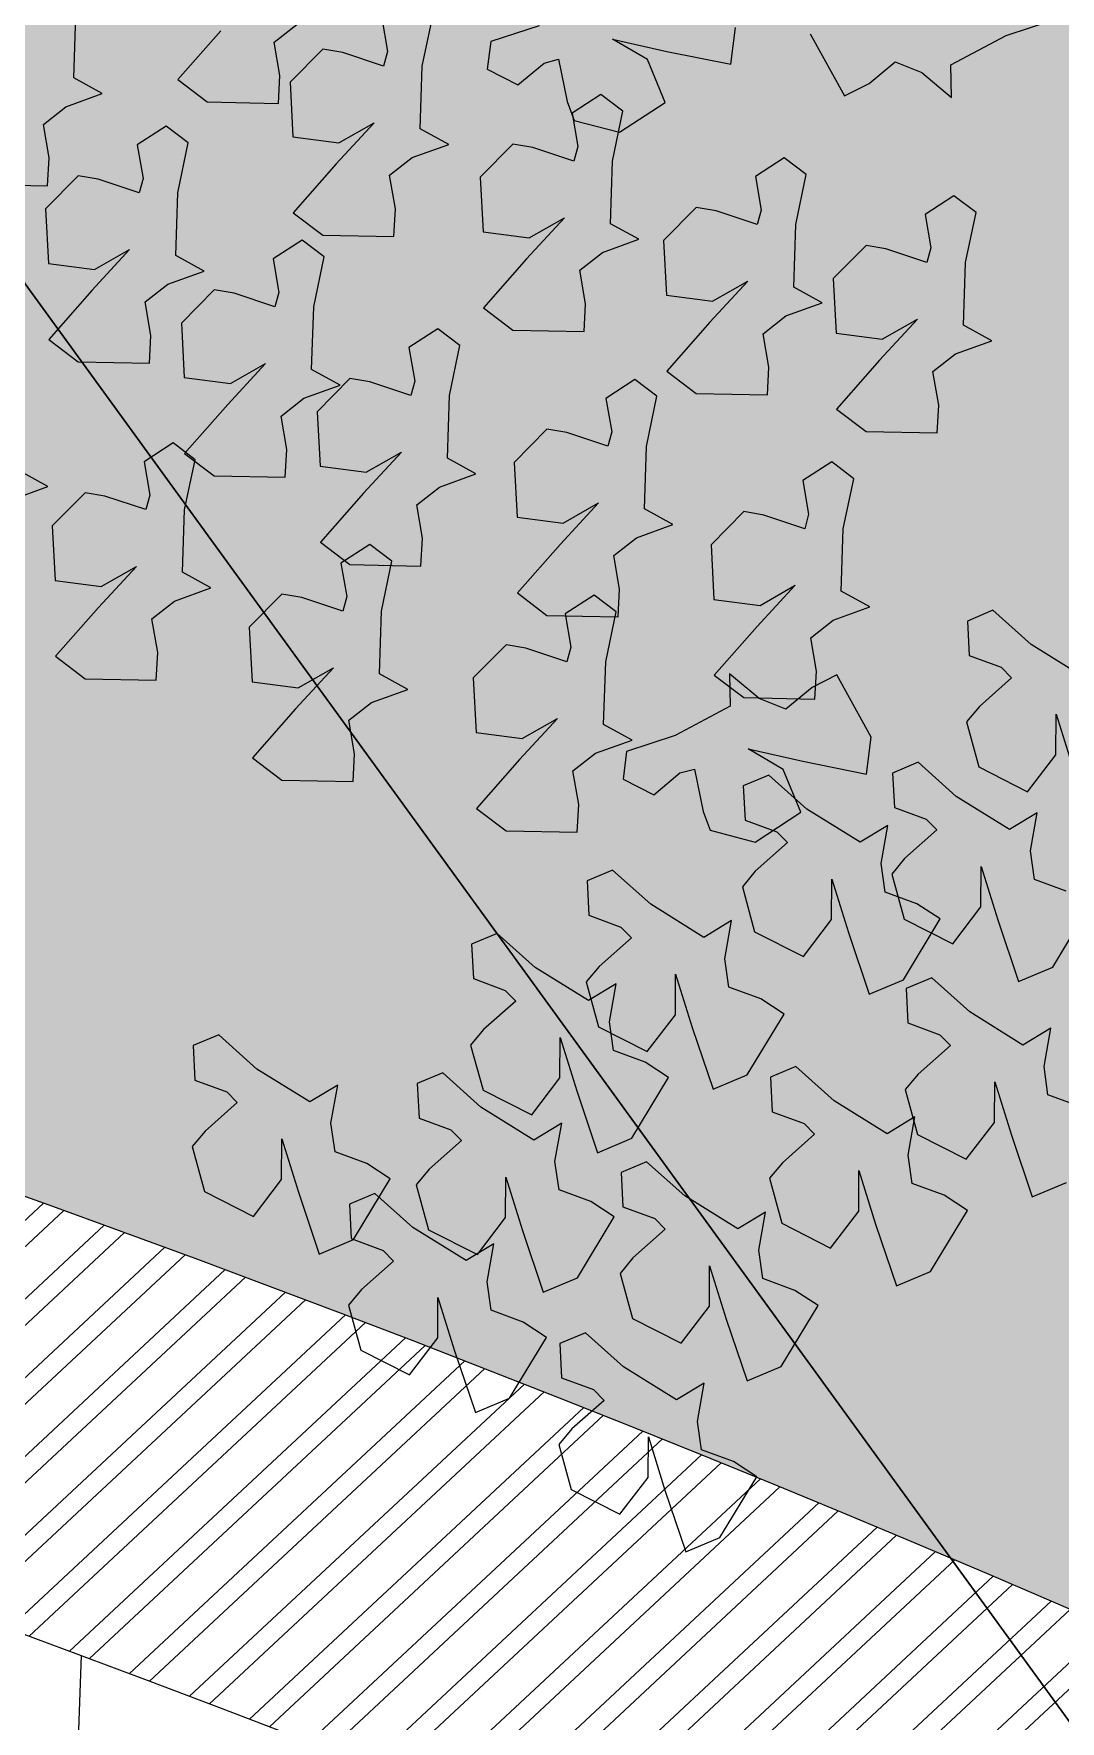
# Model space of a CAD drawing. Header units: millimetres. Extents: x -1042495 to -977915, y 3191218 to 3280168.
# Drawn here: x -1019653 to -1018906, y 3221199 to 3222428 of the extents above; entities that cross this region are included whole.
import ezdxf

# ---------------------------------------------------------------- set-up
doc = ezdxf.new("R2010")
doc.units = ezdxf.units.MM
for name, color, linetype in [('000 Привязки', 1, 'Continuous'), ('A绿-TXT', 252, 'Continuous'), ('подпорная стенка', 251, 'Continuous')]:
    doc.layers.add(name, color=color, linetype=linetype)
doc.layers.add('_Кабель 0.4', color=1, linetype='g5_119_3', lineweight=30)
doc.layers.add('мощение', color=251, linetype='Continuous', lineweight=0)
doc.layers.add('кустарники лиственные', color=7, linetype='Continuous', lineweight=20, true_color=0x455c00)
doc.linetypes.add('g5_119_3', pattern='A,4,-1,[31,GUGK_2005.shx,S=0.1,R=0,X=0,Y=0],4,[31,GUGK_2005.shx,S=0.1,R=180,X=0,Y=0],-1', length=10)

# ---------------------------------------------------------------- blocks, each defined once
blk = doc.blocks.new('A$C6E9D230D')
at = {"layer": 'A绿-TXT', "color": 254, "true_color": 0xfeeab9}
for p, q in [((1266.4, 2162.1), (1265.1, 2100.8)), ((994.5, 2131.8), (1005.9, 2100.5)), ((1005.9, 2100.5), (1019.4, 2124.9)), ((971.9, 2096.7), (924.9, 2094.2)), ((1000.5, 2068.4), (971.9, 2096.7)), ((1132.7, 2099.8), (1113.4, 2074.3)), ((1174.9, 2062.7), (1132.7, 2099.8)), ((1198.1, 2100.1), (1193, 2060.4)), ((1245.1, 2102.6), (1198.1, 2100.1)), ((1273.7, 2074.3), (1245.1, 2102.6)), ((1265.1, 2100.8), (1289.1, 2099.4)), ((1289.1, 2099.4), (1317.9, 2104.4)), ((1317.9, 2104.4), (1333.2, 2084.9)), ((859.5, 2093.9), (840.2, 2068.4)), ((901.6, 2056.8), (859.5, 2093.9)), ((924.9, 2094.2), (919.8, 2054.5)), ((1333.2, 2084.9), (1344.6, 2053.6)), ((840.2, 2068.4), (838.9, 2007.1)), ((997.6, 2051.3), (1000.5, 2068.4)), ((1113.4, 2074.3), (1112.1, 2013)), ((1270.9, 2057.2), (1273.7, 2074.3)), ((1344.6, 2053.6), (1358.1, 2078)), ((1358.1, 2078), (1412, 2076.3)), ((937, 2024.1), (901.6, 2056.8)), ((919.8, 2054.5), (937, 2024.1)), ((985.9, 2016), (997.6, 2051.3)), ((1210.2, 2030), (1174.9, 2062.7)), ((1193, 2060.4), (1210.2, 2030)), ((1259.1, 2021.9), (1270.9, 2057.2)), ((1300.4, 2023.5), (1271.5, 2018.5)), ((1316.6, 1998.5), (1300.4, 2023.5)), ((862.9, 2005.8), (891.7, 2010.8)), ((891.7, 2010.8), (907, 1991.3)), ((998.3, 2012.6), (985.9, 2016)), ((1027.2, 2017.6), (998.3, 2012.6)), ((1043.4, 1992.6), (1027.2, 2017.6)), ((1112.1, 2013), (1136.1, 2011.7)), ((1136.1, 2011.7), (1165, 2016.7)), ((1165, 2016.7), (1180.2, 1997.2)), ((1271.5, 2018.5), (1259.1, 2021.9)), ((838.9, 2007.1), (862.9, 2005.8)), ((1180.2, 1997.2), (1191.6, 1965.8)), ((1302.2, 1979.5), (1316.6, 1998.5)), ((907, 1991.3), (918.4, 1959.9)), ((918.4, 1959.9), (931.9, 1984.4)), ((931.9, 1984.4), (985.8, 1982.6)), ((985.8, 1982.6), (1028.9, 1973.6)), ((1034.4, 1982.7), (1015.1, 1957.2)), ((1028.9, 1973.6), (1043.4, 1992.6)), ((1076.5, 1945.5), (1034.4, 1982.7)), ((1099.8, 1982.9), (1094.7, 1943.2)), ((1146.8, 1985.4), (1099.8, 1982.9)), ((1175.4, 1957.2), (1146.8, 1985.4)), ((1191.6, 1965.8), (1205.1, 1990.3)), ((1205.1, 1990.3), (1259, 1988.6)), ((1259, 1988.6), (1302.2, 1979.5)), ((1356.7, 1988.6), (1337.4, 1963.1)), ((1398.8, 1951.5), (1356.7, 1988.6)), ((398, 1965.4), (376.7, 1923.4)), ((436.8, 1976.1), (398, 1965.4)), ((450.2, 1965), (436.8, 1976.1)), ((474.9, 1937.2), (450.2, 1965)), ((494.2, 1973.7), (484.1, 1946.2)), ((523.9, 1975.3), (494.2, 1973.7)), ((533.2, 1953.2), (523.9, 1975.3)), ((503.7, 1920.4), (533.2, 1953.2)), ((1015.1, 1957.2), (1013.8, 1895.9)), ((1172.5, 1940), (1175.4, 1957.2)), ((1337.4, 1963.1), (1336.1, 1901.8)), ((484.1, 1946.2), (474.9, 1937.2)), ((1111.9, 1912.9), (1076.5, 1945.5)), ((1094.7, 1943.2), (1111.9, 1912.9)), ((1160.8, 1904.8), (1172.5, 1940)), ((376.7, 1923.4), (408.5, 1899.1)), ((475.3, 1874.6), (503.7, 1920.4)), ((772.1, 1924.2), (752.8, 1898.7)), ((814.2, 1887.1), (772.1, 1924.2)), ((837.5, 1924.5), (832.4, 1884.8)), ((884.5, 1927), (837.5, 1924.5)), ((913.1, 1898.7), (884.5, 1927)), ((1202.1, 1906.3), (1173.2, 1901.3)), ((1218.3, 1881.4), (1202.1, 1906.3)), ((443.5, 1898.9), (397.5, 1884.6)), ((408.5, 1899.1), (443.5, 1898.9)), ((752.8, 1898.7), (751.5, 1837.4)), ((910.2, 1881.6), (913.1, 1898.7)), ((1013.8, 1895.9), (1037.8, 1894.5)), ((1037.8, 1894.5), (1066.6, 1899.5)), ((1066.6, 1899.5), (1081.9, 1880)), ((1173.2, 1901.3), (1160.8, 1904.8)), ((1354.4, 1891.8), (1307.3, 1889.3)), ((1336.1, 1901.8), (1360.1, 1900.5)), ((1383, 1863.5), (1354.4, 1891.8)), ((1360.1, 1900.5), (1388.9, 1905.5)), ((1388.9, 1905.5), (1404.2, 1885.9)), ((397.5, 1884.6), (344.2, 1866.7)), ((849.6, 1854.4), (814.2, 1887.1)), ((832.4, 1884.8), (849.6, 1854.4)), ((898.5, 1846.3), (910.2, 1881.6)), ((1081.9, 1880), (1093.3, 1848.7)), ((1203.8, 1862.3), (1218.3, 1881.4)), ((1241.9, 1889), (1222.6, 1863.5)), ((1284.1, 1851.9), (1241.9, 1889)), ((1307.3, 1889.3), (1302.2, 1849.6)), ((344.2, 1866.7), (356.7, 1837.2)), ((489.7, 1850.7), (475.3, 1874.6)), ((957.9, 1865.6), (938.6, 1840.2)), ((1000.1, 1828.5), (957.9, 1865.6)), ((1023.3, 1865.9), (1018.2, 1826.2)), ((1070.3, 1868.4), (1023.3, 1865.9)), ((1098.9, 1840.2), (1070.3, 1868.4)), ((1093.3, 1848.7), (1106.8, 1873.2)), ((1106.8, 1873.2), (1160.7, 1871.4)), ((1160.7, 1871.4), (1203.8, 1862.3)), ((1222.6, 1863.5), (1221.4, 1802.2)), ((1380.1, 1846.4), (1383, 1863.5)), ((422.2, 1825.5), (432.3, 1853)), ((432.3, 1853), (456.9, 1856.5)), ((456.9, 1856.5), (489.7, 1850.7)), ((939.8, 1847.9), (910.9, 1842.9)), ((955.9, 1822.9), (939.8, 1847.9)), ((1319.5, 1819.2), (1284.1, 1851.9)), ((1302.2, 1849.6), (1319.5, 1819.2)), ((300.1, 1841.4), (261.4, 1830.8)), ((313.6, 1830.3), (300.1, 1841.4)), ((357.5, 1839.1), (347.4, 1811.6)), ((356.7, 1837.2), (409.1, 1805.4)), ((387.2, 1840.6), (357.5, 1839.1)), ((396.5, 1818.6), (387.2, 1840.6)), ((751.5, 1837.4), (775.5, 1836.1)), ((775.5, 1836.1), (804.3, 1841.1)), ((804.3, 1841.1), (819.6, 1821.6)), ((910.9, 1842.9), (898.5, 1846.3)), ((938.6, 1840.2), (937.3, 1778.9)), ((1096, 1823), (1098.9, 1840.2)), ((1368.3, 1811.1), (1380.1, 1846.4)), ((261.4, 1830.8), (240, 1788.8)), ((338.2, 1802.5), (313.6, 1830.3)), ((367.1, 1785.8), (396.5, 1818.6)), ((409.1, 1805.4), (422.2, 1825.5)), ((819.6, 1821.6), (831, 1790.2)), ((941.5, 1803.9), (955.9, 1822.9)), ((1035.4, 1795.8), (1000.1, 1828.5)), ((1018.2, 1826.2), (1035.4, 1795.8)), ((1084.3, 1787.7), (1096, 1823)), ((347.4, 1811.6), (338.2, 1802.5)), ((831, 1790.2), (844.5, 1814.7)), ((844.5, 1814.7), (898.4, 1813)), ((898.4, 1813), (941.5, 1803.9)), ((1245.3, 1800.9), (1274.2, 1805.9)), ((1274.2, 1805.9), (1289.4, 1786.4)), ((1380.8, 1807.7), (1368.3, 1811.1)), ((1409.6, 1812.7), (1380.8, 1807.7)), ((1125.6, 1789.3), (1096.7, 1784.3)), ((1141.8, 1764.3), (1125.6, 1789.3)), ((1221.4, 1802.2), (1245.3, 1800.9)), ((240, 1788.8), (271.9, 1764.5)), ((338.6, 1740), (367.1, 1785.8)), ((404, 1783), (365.2, 1772.3)), ((417.4, 1771.9), (404, 1783)), ((461.4, 1780.6), (451.3, 1753.1)), ((491.1, 1782.2), (461.4, 1780.6)), ((500.3, 1760.2), (491.1, 1782.2)), ((937.3, 1778.9), (961.3, 1777.5)), ((961.3, 1777.5), (990.1, 1782.5)), ((990.1, 1782.5), (1005.4, 1763)), ((1096.7, 1784.3), (1084.3, 1787.7)), ((1289.4, 1786.4), (1300.8, 1755)), ((1300.8, 1755), (1314.3, 1779.5)), ((1314.3, 1779.5), (1368.2, 1777.8)), ((1368.2, 1777.8), (1411.4, 1768.7)), ((306.8, 1764.3), (260.8, 1750)), ((271.9, 1764.5), (306.8, 1764.3)), ((365.2, 1772.3), (343.9, 1730.3)), ((442, 1744.1), (417.4, 1771.9)), ((1005.4, 1763), (1016.8, 1731.6)), ((1127.3, 1745.3), (1141.8, 1764.3)), ((260.8, 1750), (207.6, 1732)), ((451.3, 1753.1), (442, 1744.1)), ((470.9, 1727.3), (500.3, 1760.2)), ((1016.8, 1731.6), (1030.3, 1756.1)), ((1030.3, 1756.1), (1084.2, 1754.4)), ((1084.2, 1754.4), (1127.3, 1745.3)), ((207.6, 1732), (220, 1702.6)), ((353.1, 1716), (338.6, 1740)), ((524.2, 1736.1), (485.4, 1725.4)), ((537.7, 1725), (524.2, 1736.1)), ((581.6, 1733.7), (571.5, 1706.3)), ((611.3, 1735.3), (581.6, 1733.7)), ((620.6, 1713.3), (611.3, 1735.3)), ((793.8, 1731.3), (788.7, 1691.6)), ((840.8, 1733.8), (793.8, 1731.3)), ((869.5, 1705.5), (840.8, 1733.8)), ((285.6, 1690.9), (295.7, 1718.4)), ((295.7, 1718.4), (320.2, 1721.8)), ((320.2, 1721.8), (353.1, 1716)), ((343.9, 1730.3), (375.7, 1706.1)), ((442.4, 1681.5), (470.9, 1727.3)), ((485.4, 1725.4), (464.1, 1683.5)), ((562.3, 1697.2), (537.7, 1725)), ((728.4, 1731), (709.1, 1705.5)), ((770.6, 1693.9), (728.4, 1731)), ((1160, 1725.1), (1140.7, 1699.6)), ((1202.2, 1688), (1160, 1725.1)), ((1225.5, 1725.3), (1220.3, 1685.6)), ((1272.5, 1727.9), (1225.5, 1725.3)), ((1301.1, 1699.6), (1272.5, 1727.9)), ((1365.7, 1721.8), (1352.2, 1695.3)), ((1389.4, 1718.8), (1365.7, 1721.8)), ((1403.1, 1676.9), (1389.4, 1718.8)), ((220, 1702.6), (272.4, 1670.8)), ((410.6, 1705.8), (364.6, 1691.5)), ((375.7, 1706.1), (410.6, 1705.8)), ((571.5, 1706.3), (562.3, 1697.2)), ((591.1, 1680.4), (620.6, 1713.3)), ((709.1, 1705.5), (707.9, 1644.2)), ((866.6, 1688.4), (869.5, 1705.5)), ((272.4, 1670.8), (285.6, 1690.9)), ((364.6, 1691.5), (311.4, 1673.6)), ((806, 1661.2), (770.6, 1693.9)), ((788.7, 1691.6), (806, 1661.2)), ((854.8, 1653.1), (866.6, 1688.4)), ((914.1, 1695.8), (894.8, 1670.3)), ((956.3, 1658.7), (914.1, 1695.8)), ((979.5, 1696.1), (974.4, 1656.4)), ((1026.6, 1698.6), (979.5, 1696.1)), ((1055.2, 1670.3), (1026.6, 1698.6)), ((1140.7, 1699.6), (1139.5, 1638.3)), ((1237.6, 1655.3), (1202.2, 1688)), ((1298.2, 1682.4), (1301.1, 1699.6)), ((1352.2, 1695.3), (1370.9, 1672.8)), ((311.4, 1673.6), (323.8, 1644.1)), ((456.9, 1657.6), (442.4, 1681.5)), ((464.1, 1683.5), (496, 1659.2)), ((562.7, 1634.6), (591.1, 1680.4)), ((1220.3, 1685.6), (1237.6, 1655.3)), ((1286.4, 1647.2), (1298.2, 1682.4)), ((180, 1660), (141.2, 1649.4)), ((193.4, 1649), (180, 1660)), ((267.1, 1659.2), (237.4, 1657.7)), ((276.4, 1637.2), (267.1, 1659.2)), ((389.4, 1632.5), (399.5, 1659.9)), ((399.5, 1659.9), (424, 1663.4)), ((424, 1663.4), (456.9, 1657.6)), ((530.9, 1658.9), (484.9, 1644.6)), ((496, 1659.2), (530.9, 1658.9)), ((894.8, 1670.3), (893.6, 1609)), ((991.7, 1626), (956.3, 1658.7)), ((1052.3, 1653.2), (1055.2, 1670.3)), ((1374.2, 1660.3), (1337.8, 1652.8)), ((1370.9, 1672.8), (1374.2, 1660.3)), ((141.2, 1649.4), (119.9, 1607.4)), ((218.1, 1621.1), (193.4, 1649)), ((237.4, 1657.7), (227.3, 1630.2)), ((323.8, 1644.1), (376.3, 1612.4)), ((484.9, 1644.6), (431.6, 1626.7)), ((707.9, 1644.2), (731.8, 1642.9)), ((731.8, 1642.9), (760.7, 1647.9)), ((760.7, 1647.9), (775.9, 1628.4)), ((867.3, 1649.7), (854.8, 1653.1)), ((896.1, 1654.7), (867.3, 1649.7)), ((912.3, 1629.7), (896.1, 1654.7)), ((974.4, 1656.4), (991.7, 1626)), ((1040.5, 1617.9), (1052.3, 1653.2)), ((1298.9, 1643.8), (1286.4, 1647.2)), ((1327.7, 1648.7), (1298.9, 1643.8)), ((1321.4, 1646.8), (1311.3, 1607.9)), ((1337.8, 1652.8), (1321.4, 1646.8)), ((1343.9, 1623.8), (1327.7, 1648.7)), ((227.3, 1630.2), (218.1, 1621.1)), ((246.9, 1604.4), (276.4, 1637.2)), ((376.3, 1612.4), (389.4, 1632.5)), ((578.8, 1636.5), (540, 1625.9)), ((577.1, 1610.7), (562.7, 1634.6)), ((592.2, 1625.4), (578.8, 1636.5)), ((636.2, 1634.2), (626.1, 1606.7)), ((665.9, 1635.7), (636.2, 1634.2)), ((675.1, 1613.7), (665.9, 1635.7)), ((897.9, 1610.7), (912.3, 1629.7)), ((1139.5, 1638.3), (1163.4, 1637)), ((1163.4, 1637), (1192.3, 1642)), ((1192.3, 1642), (1207.5, 1622.5)), ((431.6, 1626.7), (444.1, 1597.2)), ((540, 1625.9), (518.7, 1583.9)), ((519.7, 1613.1), (544.3, 1616.5)), ((544.3, 1616.5), (577.1, 1610.7)), ((616.9, 1597.6), (592.2, 1625.4)), ((775.9, 1628.4), (787.3, 1597)), ((787.3, 1597), (800.8, 1621.5)), ((800.8, 1621.5), (854.7, 1619.7)), ((854.7, 1619.7), (897.9, 1610.7)), ((1053, 1614.5), (1040.5, 1617.9)), ((1081.8, 1619.5), (1053, 1614.5)), ((1098, 1594.5), (1081.8, 1619.5)), ((1207.5, 1622.5), (1219, 1591.1)), ((1219, 1591.1), (1232.4, 1615.6)), ((1232.4, 1615.6), (1286.3, 1613.8)), ((1329.5, 1604.8), (1343.9, 1623.8)), ((119.9, 1607.4), (151.7, 1583.1)), ((218.5, 1558.6), (246.9, 1604.4)), ((327.5, 1607.2), (288.7, 1596.6)), ((340.9, 1596.2), (327.5, 1607.2)), ((384.9, 1604.9), (374.8, 1577.4)), ((414.6, 1606.4), (384.9, 1604.9)), ((423.8, 1584.4), (414.6, 1606.4)), ((509.6, 1585.6), (519.7, 1613.1)), ((626.1, 1606.7), (616.9, 1597.6)), ((645.7, 1580.9), (675.1, 1613.7)), ((753.7, 1604.7), (740.2, 1578.3)), ((777.5, 1601.8), (753.7, 1604.7)), ((791.2, 1559.9), (777.5, 1601.8)), ((893.6, 1609), (917.5, 1607.7)), ((917.5, 1607.7), (946.4, 1612.7)), ((946.4, 1612.7), (961.6, 1593.2)), ((1286.3, 1613.8), (1329.5, 1604.8)), ((1311.3, 1607.9), (1337, 1568.4)), ((1373.9, 1583.8), (1391.6, 1613.9)), ((1391.6, 1613.9), (1381, 1566.9)), ((288.7, 1596.6), (267.4, 1554.6)), ((365.6, 1568.3), (340.9, 1596.2)), ((444.1, 1597.2), (496.5, 1565.5)), ((961.6, 1593.2), (973.1, 1561.8)), ((973.1, 1561.8), (986.5, 1586.3)), ((986.5, 1586.3), (1040.4, 1584.6)), ((1083.6, 1575.5), (1098, 1594.5)), ((186.6, 1582.9), (140.6, 1568.6)), ((151.7, 1583.1), (186.6, 1582.9)), ((374.8, 1577.4), (365.6, 1568.3)), ((394.4, 1551.6), (423.8, 1584.4)), ((496.5, 1565.5), (509.6, 1585.6)), ((518.7, 1583.9), (550.5, 1559.6)), ((617.2, 1535.1), (645.7, 1580.9)), ((740.2, 1578.3), (759, 1555.8)), ((1040.4, 1584.6), (1083.6, 1575.5)), ((1337, 1568.4), (1373.9, 1583.8)), ((140.6, 1568.6), (87.4, 1550.6)), ((232.9, 1534.7), (218.5, 1558.6)), ((585.4, 1559.4), (539.4, 1545.1)), ((550.5, 1559.6), (585.4, 1559.4)), ((816.6, 1512.3), (791.2, 1559.9)), ((1105.4, 1567.1), (1086.1, 1541.6)), ((1147.5, 1530), (1105.4, 1567.1)), ((1170.8, 1567.3), (1165.7, 1527.6)), ((1217.8, 1569.9), (1170.8, 1567.3)), ((1246.4, 1541.6), (1217.8, 1569.9)), ((1381, 1566.9), (1369.9, 1511.9)), ((87.4, 1550.6), (99.8, 1521.2)), ((267.4, 1554.6), (299.2, 1530.3)), ((365.9, 1505.8), (394.4, 1551.6)), ((539.4, 1545.1), (486.2, 1527.1)), ((762.2, 1543.3), (725.8, 1535.8)), ((759, 1555.8), (762.2, 1543.3)), ((165.4, 1509.5), (175.5, 1537)), ((175.5, 1537), (200, 1540.5)), ((200, 1540.5), (232.9, 1534.7)), ((334.1, 1530.1), (288.1, 1515.8)), ((299.2, 1530.3), (334.1, 1530.1)), ((631.7, 1511.2), (617.2, 1535.1)), ((709.5, 1529.7), (699.3, 1490.8)), ((725.8, 1535.8), (709.5, 1529.7)), ((955.6, 1528.9), (908.6, 1526.4)), ((984.2, 1500.6), (955.6, 1528.9)), ((1086.1, 1541.6), (1084.8, 1480.3)), ((1182.9, 1497.3), (1147.5, 1530)), ((1165.7, 1527.6), (1182.9, 1497.3)), ((1243.5, 1524.4), (1246.4, 1541.6)), ((99.8, 1521.2), (152.3, 1489.4)), ((288.1, 1515.8), (234.9, 1497.9)), ((486.2, 1527.1), (498.6, 1497.7)), ((564.2, 1486), (574.3, 1513.5)), ((574.3, 1513.5), (598.8, 1516.9)), ((598.8, 1516.9), (631.7, 1511.2)), ((843.2, 1526.1), (823.9, 1500.6)), ((885.3, 1489), (843.2, 1526.1)), ((908.6, 1526.4), (903.4, 1486.7)), ((1231.8, 1489.2), (1243.5, 1524.4)), ((152.3, 1489.4), (165.4, 1509.5)), ((380.4, 1481.9), (365.9, 1505.8)), ((660.8, 1501.9), (622, 1491.3)), ((674.2, 1490.8), (660.8, 1501.9)), ((718.2, 1499.6), (708.1, 1472.1)), ((747.9, 1501.1), (718.2, 1499.6)), ((757.1, 1479.1), (747.9, 1501.1)), ((844.5, 1512.9), (816.6, 1512.3)), ((823.9, 1500.6), (822.6, 1439.3)), ((823.1, 1487.3), (844.5, 1512.9)), ((981.3, 1483.5), (984.2, 1500.6)), ((1369.9, 1511.9), (1401.6, 1507.9)), ((234.9, 1497.9), (247.3, 1468.4)), ((312.9, 1456.7), (323, 1484.2)), ((323, 1484.2), (347.5, 1487.7)), ((347.5, 1487.7), (380.4, 1481.9)), ((498.6, 1497.7), (551.1, 1465.9)), ((551.1, 1465.9), (564.2, 1486)), ((622, 1491.3), (600.7, 1449.3)), ((698.9, 1463), (674.2, 1490.8)), ((699.3, 1490.8), (725, 1451.4)), ((762, 1466.8), (779.7, 1496.9)), ((779.7, 1496.9), (769, 1449.9)), ((813.8, 1464.3), (823.1, 1487.3)), ((920.7, 1456.3), (885.3, 1489)), ((903.4, 1486.7), (920.7, 1456.3)), ((1108.8, 1479), (1137.6, 1484)), ((1137.6, 1484), (1152.9, 1464.5)), ((1244.2, 1485.7), (1231.8, 1489.2)), ((1273.1, 1490.7), (1244.2, 1485.7)), ((1289.3, 1465.8), (1273.1, 1490.7)), ((409.5, 1478.5), (370.7, 1467.9)), ((422.9, 1467.4), (409.5, 1478.5)), ((466.9, 1476.2), (456.8, 1448.7)), ((496.6, 1477.7), (466.9, 1476.2)), ((505.8, 1455.7), (496.6, 1477.7)), ((708.1, 1472.1), (698.9, 1463)), ((727.7, 1446.2), (757.1, 1479.1)), ((969.5, 1448.2), (981.3, 1483.5)), ((1084.8, 1480.3), (1108.8, 1479)), ((247.3, 1468.4), (299.8, 1436.6)), ((299.8, 1436.6), (312.9, 1456.7)), ((370.7, 1467.9), (349.4, 1425.9)), ((447.6, 1439.6), (422.9, 1467.4)), ((476.4, 1422.9), (505.8, 1455.7)), ((725, 1451.4), (762, 1466.8)), ((832.6, 1441.8), (813.8, 1464.3)), ((1152.9, 1464.5), (1164.3, 1433.1)), ((1164.3, 1433.1), (1177.8, 1457.6)), ((1177.8, 1457.6), (1231.7, 1455.8)), ((1231.7, 1455.8), (1274.8, 1446.8)), ((1274.8, 1446.8), (1289.3, 1465.8)), ((456.8, 1448.7), (447.6, 1439.6)), ((600.7, 1449.3), (632.5, 1425)), ((699.2, 1400.5), (727.7, 1446.2)), ((769, 1449.9), (758, 1394.9)), ((843.4, 1420.4), (832.6, 1441.8)), ((846.6, 1438), (875.4, 1443)), ((875.4, 1443), (890.7, 1423.5)), ((982, 1444.8), (969.5, 1448.2)), ((1010.9, 1449.8), (982, 1444.8)), ((1027, 1424.8), (1010.9, 1449.8)), ((1396.2, 1443.6), (1342.5, 1414)), ((349.4, 1425.9), (381.2, 1401.6)), ((822.6, 1439.3), (846.6, 1438)), ((447.9, 1377.1), (476.4, 1422.9)), ((667.4, 1424.7), (621.4, 1410.5)), ((632.5, 1425), (667.4, 1424.7)), ((789.7, 1390.9), (843.4, 1420.4)), ((890.7, 1423.5), (902.1, 1392.1)), ((902.1, 1392.1), (915.6, 1416.6)), ((915.6, 1416.6), (969.5, 1414.9)), ((969.5, 1414.9), (1012.6, 1405.8)), ((1012.6, 1405.8), (1027, 1424.8)), ((1072.6, 1420.8), (1053.3, 1395.3)), ((1114.8, 1383.7), (1072.6, 1420.8)), ((1138, 1421), (1132.9, 1381.3)), ((1185.1, 1423.6), (1138, 1421)), ((1213.7, 1395.3), (1185.1, 1423.6)), ((1342.5, 1414), (1353.3, 1392.6)), ((416.1, 1401.4), (370.1, 1387.1)), ((381.2, 1401.6), (416.1, 1401.4)), ((621.4, 1410.5), (568.2, 1392.5)), ((713.7, 1376.5), (699.2, 1400.5)), ((370.1, 1387.1), (316.9, 1369.1)), ((568.2, 1392.5), (580.6, 1363)), ((656.3, 1378.9), (680.8, 1382.3)), ((680.8, 1382.3), (713.7, 1376.5)), ((758, 1394.9), (789.7, 1390.9)), ((1053.3, 1395.3), (1052.1, 1334)), ((1150.2, 1351), (1114.8, 1383.7)), ((1210.8, 1378.1), (1213.7, 1395.3)), ((1353.3, 1392.6), (1372, 1370.1)), ((316.9, 1369.1), (329.3, 1339.7)), ((462.4, 1353.2), (447.9, 1377.1)), ((671.7, 1373.2), (632.9, 1362.5)), ((646.2, 1351.4), (656.3, 1378.9)), ((685.1, 1362.1), (671.7, 1373.2)), ((729.1, 1370.8), (719, 1343.4)), ((758.8, 1372.4), (729.1, 1370.8)), ((768.1, 1350.4), (758.8, 1372.4)), ((1132.9, 1381.3), (1150.2, 1351)), ((1199, 1342.9), (1210.8, 1378.1)), ((1372, 1370.1), (1362.8, 1347.1)), ((394.9, 1328), (405, 1355.5)), ((405, 1355.5), (429.5, 1358.9)), ((429.5, 1358.9), (462.4, 1353.2)), ((486, 1361.5), (447.2, 1350.9)), ((499.4, 1350.4), (486, 1361.5)), ((543.4, 1359.2), (533.3, 1331.7)), ((573.1, 1360.7), (543.4, 1359.2)), ((582.3, 1338.7), (573.1, 1360.7)), ((580.6, 1363), (633.1, 1331.3)), ((632.9, 1362.5), (611.6, 1320.6)), ((709.8, 1334.3), (685.1, 1362.1)), ((329.3, 1339.7), (381.8, 1307.9)), ((447.2, 1350.9), (425.9, 1308.9)), ((524.1, 1322.6), (499.4, 1350.4)), ((552.9, 1305.8), (582.3, 1338.7)), ((633.1, 1331.3), (646.2, 1351.4)), ((719, 1343.4), (709.8, 1334.3)), ((738.6, 1317.5), (768.1, 1350.4)), ((1211.5, 1339.4), (1199, 1342.9)), ((1240.3, 1344.4), (1211.5, 1339.4)), ((1256.5, 1319.5), (1240.3, 1344.4)), ((1362.8, 1347.1), (1341.3, 1321.6)), ((381.8, 1307.9), (394.9, 1328)), ((533.3, 1331.7), (524.1, 1322.6)), ((1052.1, 1334), (1076, 1332.7)), ((1076, 1332.7), (1104.9, 1337.7)), ((1104.9, 1337.7), (1120.1, 1318.2)), ((611.6, 1320.6), (643.4, 1296.3)), ((710.2, 1271.7), (738.6, 1317.5)), ((1120.1, 1318.2), (1131.5, 1286.8)), ((1131.5, 1286.8), (1145, 1311.3)), ((1145, 1311.3), (1198.9, 1309.5)), ((1198.9, 1309.5), (1242.1, 1300.4)), ((1242.1, 1300.4), (1256.5, 1319.5)), ((1341.3, 1321.6), (1369.3, 1322.1)), ((1369.3, 1322.1), (1394.7, 1274.6)), ((425.9, 1308.9), (457.7, 1284.6)), ((524.4, 1260.1), (552.9, 1305.8)), ((678.3, 1296), (632.3, 1281.7)), ((643.4, 1296.3), (678.3, 1296)), ((764.1, 1298.1), (742.8, 1256.1)), ((802.9, 1308.7), (764.1, 1298.1)), ((816.3, 1297.6), (802.9, 1308.7)), ((840.9, 1269.8), (816.3, 1297.6)), ((860.2, 1306.4), (850.1, 1278.9)), ((889.9, 1307.9), (860.2, 1306.4)), ((899.2, 1285.9), (889.9, 1307.9)), ((492.6, 1284.3), (446.6, 1270)), ((457.7, 1284.6), (492.6, 1284.3)), ((632.3, 1281.7), (579.1, 1263.8)), ((869.8, 1253), (899.2, 1285.9)), ((446.6, 1270), (393.4, 1252.1)), ((724.6, 1247.8), (710.2, 1271.7)), ((850.1, 1278.9), (840.9, 1269.8)), ((1394.7, 1274.6), (1408.4, 1232.7)), ((393.4, 1252.1), (405.8, 1222.6)), ((538.9, 1236.1), (524.4, 1260.1)), ((579.1, 1263.8), (591.5, 1234.3)), ((667.2, 1250.2), (691.7, 1253.6)), ((691.7, 1253.6), (724.6, 1247.8)), ((742.8, 1256.1), (774.6, 1231.8)), ((841.3, 1207.3), (869.8, 1253)), ((471.4, 1211), (481.5, 1238.5)), ((481.5, 1238.5), (506, 1241.9)), ((506, 1241.9), (538.9, 1236.1)), ((657.1, 1222.7), (667.2, 1250.2)), ((591.5, 1234.3), (644, 1202.6)), ((809.5, 1231.5), (763.5, 1217.2)), ((774.6, 1231.8), (809.5, 1231.5))]:
    blk.add_line(p, q, dxfattribs=at)

msp = doc.modelspace()

# ---------------------------------------------------------------- hatches: boundary and pattern name
at = {"layer": '000 Привязки', "true_color": 0x999b37}
h = msp.add_hatch(color=55, dxfattribs=at)
h.dxf.hatch_style = 1
h.paths.add_polyline_path([(-985643, 3228982.2), (-1025266.5, 3230354), (-1023687.3, 3222587.9), (-1023695.8, 3222326.6, -0.141393), (-1016943.1, 3220224.1), (-1016496.2, 3221622.5), (-1016210.4, 3221531.2), (-1016210.4, 3221531.2), (-1015958.5, 3222328.6, 0.496147), (-1017796.3, 3224930), (-1018132, 3224941.7), (-1018164.5, 3223942.2), (-1022162.2, 3224080.6), (-1022172.6, 3224081), (-1021999.6, 3229078), (-1018002, 3228939.6), (-1018067, 3226940.6), (-1015555.4, 3226853.6, 0.203219), (-1014097.8, 3227412.9, -0.203219), (-1012640.1, 3227972.2), (-1003637.5, 3227660.6), (-997111.3, 3227434.6, -0.41494), (-995181.9, 3225361.7), (-995439.3, 3220447), (-995844.2, 3217958), (-995545.8, 3217862.6), (-996001.9, 3216435.5, -0.000058), (-995902.5, 3216403.7, -0.054849), (-993774.3, 3214093.5), (-991611.2, 3211415.6), (-989700.5, 3215862.1)])
at = {"layer": 'мощение'}
h = msp.add_hatch(dxfattribs=at)
h.set_pattern_fill('AR-B88', scale=2.9, angle=358)
edge = h.paths.add_edge_path()
edge.add_line((-1010023.6, 3215611.9), (-1006688.4, 3214550.6))
edge.add_line((-1006688.4, 3214550.6), (-1007052.3, 3213407.1))
edge.add_line((-1007052.3, 3213407.1), (-1001334.8, 3211587.6))
edge.add_line((-1001334.8, 3211587.6), (-1001092.2, 3212349.9))
edge.add_line((-1001092.2, 3212349.9), (-997566.4, 3211227.9))
edge.add_line((-997566.4, 3211227.9), (-996422.9, 3210864))
edge.add_line((-996422.9, 3210864), (-997120.4, 3208672.3))
edge.add_line((-997120.4, 3208672.3), (-998263.9, 3209036.2))
edge.add_line((-998263.9, 3209036.2), (-998771.8, 3207440.1))
edge.add_line((-998771.8, 3207440.1), (-1001372.2, 3199268.9))
edge.add_line((-1001372.2, 3199268.9), (-1004707.4, 3200330.2))
edge.add_line((-1004707.4, 3200330.2), (-1005010.6, 3199377.3))
edge.add_line((-1005010.6, 3199377.3), (-1005404.8, 3198138.5))
edge.add_line((-1005404.8, 3198138.5), (-1004378.7, 3197812))
edge.add_line((-1004378.7, 3197812), (-1003921.2, 3199243.6))
edge.add_line((-1003921.2, 3199243.6), (-999358, 3197785.4))
edge.add_line((-999358, 3197785.4), (-994162.7, 3214111.2))
edge.add_arc((-1005336.6, 3205577.5), 14060, 37.36957, 48.67961)
edge.add_arc((-1133141.5, 2787763), 449774.8, 72.254293, 72.43989)
edge.add_arc((-999417.3, 3210020.9), 6849, 73.23367, 92.04995)
edge.add_arc((-1001194.7, 3255424.6), 38589.5, 268.1913, 272.27577, ccw=False)
edge.add_arc((-1002737.6, 3228308.3), 11458.6, 263.84282, 271.62486, ccw=False)
edge.add_arc((-1002500.4, 3227789.9), 10972.5, 247.67917, 262.32078, ccw=False)
edge.add_arc((-1030328.9, 3152454.6), 69346.5, 70.04978, 72.088826)
edge.add_arc((-1015794.8, 3194164.4), 25208.3, 74.36729, 78.93202)
edge.add_arc((-1014139.9, 3202907.2), 16310.4, 78.74142, 92.54872)
edge.add_arc((-999698.4, 3269111.5), 52163.6, 250.63186, 253.09682, ccw=False)
edge.add_arc((-1023962.5, 3209574.4), 12455, 55.99968, 88.81798)
edge.add_line((-1023705.6, 3222026.7), (-1023919.6, 3215467.3))
edge.add_line((-1023919.6, 3215467.3), (-1024638.9, 3212291.1))
edge.add_line((-1024638.9, 3212291.1), (-1024245.1, 3212188))
edge.add_line((-1024245.1, 3212188), (-1026301.9, 3205751.3))
edge.add_line((-1026301.9, 3205751.3), (-1014374.4, 3201940))
edge.add_line((-1014374.4, 3201940), (-1014648.1, 3201080))
edge.add_line((-1014648.1, 3201080), (-1009597.6, 3199472.8))
edge.add_line((-1009597.6, 3199472.8), (-1009203.4, 3200711.6))
edge.add_line((-1009203.4, 3200711.6), (-1010918.7, 3201257.5))
edge.add_line((-1010918.7, 3201257.5), (-1010615.4, 3202210.4))
edge.add_line((-1010615.4, 3202210.4), (-1013950.6, 3203271.7))
edge.add_line((-1013950.6, 3203271.7), (-1010387.5, 3214468.4))
edge.add_line((-1010387.5, 3214468.4), (-1010023.6, 3215611.9))
h.paths.add_polyline_path([(-1014420.8, 3209093.5), (-1012992, 3208637), (-1014818.3, 3202921.7), (-1025296.3, 3206269.9), (-1023470, 3211985.2)], flags=16)
at = {"layer": 'подпорная стенка', "linetype": 'Continuous'}
h = msp.add_hatch(dxfattribs=at)
h.set_pattern_fill('ANSI32', color=5, scale=4.4, angle=358)
h.paths.add_polyline_path([(-1016997.7, 3219900, 0.039694), (-1014635, 3219210.1, -0.056775), (-1010955.5, 3218903.8, -0.01992), (-1009002, 3218440.2, -0.008897), (-1006667.7, 3217639.5, 0.063973), (-1003966.6, 3216915.8, 0.033969), (-1002412.7, 3216854.3, 0.017527), (-999708.1, 3216863.7, -0.083972), (-997441.6, 3216578.7, -0.00081), (-996053.3, 3216136.9, -0.053869), (-994011.9, 3213910.2), (-991745.1, 3211104), (-991611.2, 3211415.6), (-993774.3, 3214093.5, 0.054849), (-995902.5, 3216403.7, 0.000846), (-997353.1, 3216865.4, 0.084025), (-999720.3, 3217163.5, -0.017582), (-1002412.2, 3217154.4, -0.03408), (-1003930.5, 3217213.6, -0.064024), (-1006559.4, 3217919.4, 0.008941), (-1008915.4, 3218727.4, 0.019974), (-1010897.4, 3219198.1, 0.05953), (-1014826.9, 3219503.4, -0.010325), (-1016862.2, 3220170.3, 0.143336), (-1023695.8, 3222326.6), (-1023705.6, 3222026.7, -0.144184)])

# ---------------------------------------------------------------- linework, layer by layer
at = {"layer": '_Кабель 0.4'}
msp.add_lwpolyline([(-1024489.8, 3228897.2), (-1010566.4, 3209726), (-1009072.5, 3209160.2)], dxfattribs=at)
at = {"layer": 'подпорная стенка', "color": 5, "linetype": 'Continuous'}
for points in [[(-1023695.8, 3222326.6, -0.143336), (-1016862.2, 3220170.3, 0.010325), (-1014826.9, 3219503.4, -0.05953), (-1010897.4, 3219198.1, -0.019974), (-1008915.4, 3218727.4, -0.008941), (-1006559.4, 3217919.4, 0.064024), (-1003930.5, 3217213.6, 0.03408), (-1002412.2, 3217154.4, 0.017582), (-999720.3, 3217163.5, -0.084025), (-997353.1, 3216865.4, -0.000846), (-995902.5, 3216403.7, -0.054849), (-993774.3, 3214093.5), (-991611.2, 3211415.6)], [(-1023705.6, 3222026.7, -0.144184), (-1016997.7, 3219900, 0.039694), (-1014635, 3219210.1, -0.056775), (-1010955.5, 3218903.8, -0.01992), (-1009002, 3218440.2, -0.008897), (-1006667.7, 3217639.5, 0.063973), (-1003966.6, 3216915.8, 0.033969), (-1002412.7, 3216854.3, 0.017527), (-999708.1, 3216863.7, -0.083972), (-997441.6, 3216578.7, -0.00081), (-996053.3, 3216136.9, -0.053869), (-994011.9, 3213910.2), (-991745.1, 3211104)]]:
    msp.add_lwpolyline(points, format="xyb", dxfattribs=at)

# ---------------------------------------------------------------- block references
at = {"layer": 'кустарники лиственные', "xscale": 0.8449588223999995, "yscale": 0.8449588223999995, "zscale": 0.8449588223999995, "rotation": 90}
msp.add_blockref('A$C6E9D230D', (-1017868, 3221248.8), dxfattribs=at)

doc.saveas('drawing.dxf')
